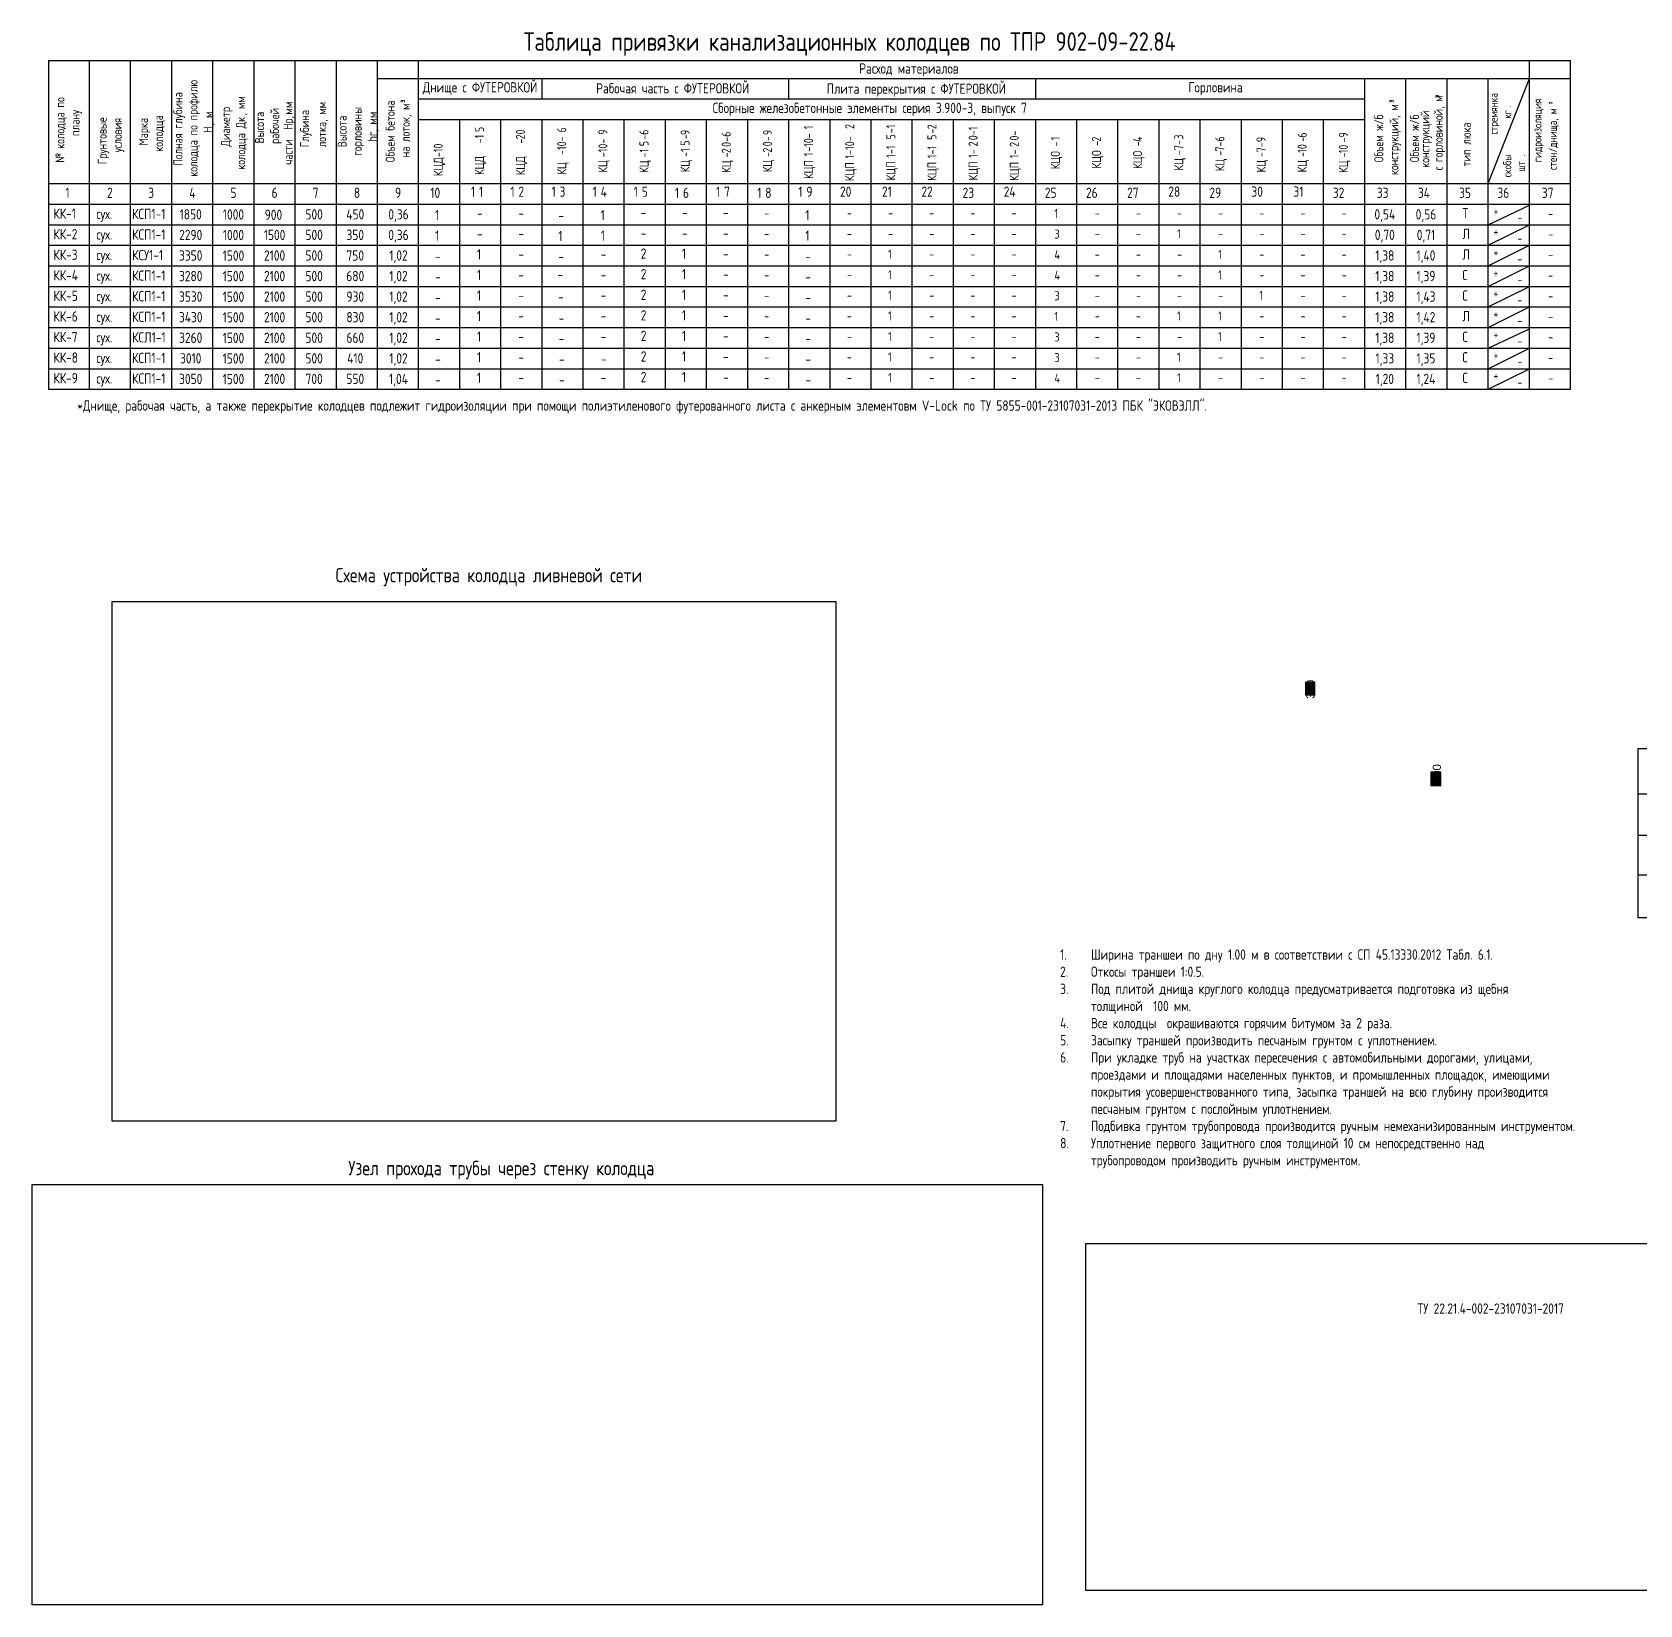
# Model space of a CAD drawing. Header units: millimetres. Extents: x 42571988 to 44740435, y 22138004 to 23263817.
# Drawn here: x 43188538 to 43227618, y 23225590 to 23263817 of the extents above; entities that cross this region are included whole.
import ezdxf
from ezdxf.enums import TextEntityAlignment as Align

# ---------------------------------------------------------------- set-up
doc = ezdxf.new("R2010")
doc.units = ezdxf.units.MM
doc.layers.add('Вода', color=130, linetype='Continuous', lineweight=30)
doc.layers.add('Труба профиль', color=7, linetype='Continuous', lineweight=50)
doc.layers.add('ШРИФТЫ', color=7, linetype='Continuous')
doc.styles.add('GOST 2.304', font='GOST_0.TTF')
doc.styles.get("Standard").update_dxf_attribs({"font": 'arial.ttf'})
picture_1 = doc.add_image_def('image1.png', size_in_pixel=(997, 716))
picture_2 = doc.add_image_def('image2.png', size_in_pixel=(1392, 579))
picture_3 = doc.add_image_def('image3.png', size_in_pixel=(812, 478))

# ---------------------------------------------------------------- blocks, each defined once
blk = doc.blocks.new('*T49')
at = {"color": 0, "linetype": 'ByBlock', "lineweight": -2, "transparency": 16777216}
for p, q in [((0, 0), (17200, 0)), ((0, 0), (0, -4105)), ((17200, 0), (17200, -4105)), ((0, -1100), (17200, -1100)), ((1000, -1100), (1000, -4105)), ((9000, -1100), (9000, -4105)), ((11500, -1100), (11500, -4105)), ((14000, -1100), (14000, -4105)), ((0, -2101), (17200, -2101)), ((0, -3067), (17200, -3067)), ((0, -4105), (17200, -4105))]:
    blk.add_line(p, q, dxfattribs=at)
at = {"color": 0, "transparency": 16777216, "attachment_point": 5, "style": 'GOST 2.304'}
for s, insert, char_height, width in [('Ведомость объемов земляных работ (разработка)', (8600, -550), 350, 16900), ('№ п/п', (500, -1600), 250, 700), ('Наименование работы', (5000, -1600), 250, 7700), ('ед.изм', (10250, -1600), 250, 2200), ('Кол-во', (12750, -1600), 250, 2200), ('Примечание', (15600, -1600), 250, 2900), ('1', (500, -2584), 250, 700), ('Разработка грунта по трассе монтажа трубы DN 400 мм', (5000, -2584), 250, 7700), ('м.куб.', (10250, -2584), 250, 2200), ('2515', (12750, -2584), 250, 2200), ('2', (500, -3586), 250, 700), ('Разработка грунта для монтажа дождеприемных лотков и пескоуловителей', (5000, -3586), 250, 7700), ('м.куб.', (10250, -3586), 250, 2200), ('18', (12750, -3586), 250, 2200)]:
    blk.add_mtext(s, dxfattribs=dict(at, insert=insert, char_height=char_height, width=width))

msp = doc.modelspace()

# ---------------------------------------------------------------- hatches: boundary and pattern name
at = {"layer": 'Вода', "linetype": 'Continuous', "lineweight": 0, "ltscale": 0.5, "true_color": 0xffffff}
h = msp.add_hatch(color=7, dxfattribs=at)
h.dxf.hatch_style = 1
h.paths.add_polyline_path([(43219481.4, 23247691.4), (43219728.7, 23247691.4), (43219728.7, 23248030), (43219481.4, 23248030)])
h = msp.add_hatch(color=7, dxfattribs=at)
h.dxf.hatch_style = 1
h.paths.add_polyline_path([(43222535.5, 23245498.8), (43222782.8, 23245498.8), (43222782.8, 23245837.5), (43222535.5, 23245837.5)])

# ---------------------------------------------------------------- linework, layer by layer
for p, q in [((43188931.9, 23263128.4), (43225931.9, 23263128.4)), ((43189931.9, 23255137.2), (43189931.9, 23263128.4)), ((43190931.9, 23255137.2), (43190931.9, 23263128.4)), ((43191931.9, 23255137.2), (43191931.9, 23263128.4)), ((43192931.9, 23255137.2), (43192931.9, 23263128.4)), ((43193931.9, 23255137.2), (43193931.9, 23263128.4)), ((43194931.9, 23255137.2), (43194931.9, 23263128.4)), ((43195931.9, 23255137.2), (43195931.9, 23263128.4)), ((43196931.9, 23255137.2), (43196931.9, 23263128.4)), ((43197931.9, 23255137.2), (43197931.9, 23263128.4)), ((43224931.9, 23255137.2), (43224931.9, 23263128.4)), ((43225931.9, 23255137.2), (43225931.9, 23263128.4)), ((43196931.9, 23262693.3), (43225931.9, 23262693.3)), ((43200931.9, 23262193.3), (43200931.9, 23262693.3)), ((43206931.9, 23262193.3), (43206931.9, 23262693.3)), ((43212931.9, 23262193.3), (43212931.9, 23262693.3)), ((43220931.9, 23255137.2), (43220931.9, 23262693.3)), ((43221931.9, 23255137.2), (43221931.9, 23262693.3)), ((43222931.9, 23255137.2), (43222931.9, 23262693.3)), ((43223931.9, 23255137.2), (43223931.9, 23262693.3)), ((43224931.9, 23255137.2), (43224931.9, 23262693.3)), ((43197931.9, 23262193.3), (43220931.9, 23262193.3)), ((43189931.9, 23255137.2), (43189931.9, 23262128.4)), ((43190931.9, 23255137.2), (43190931.9, 23262128.4)), ((43191931.9, 23255137.2), (43191931.9, 23262128.4)), ((43192931.9, 23255137.2), (43192931.9, 23262128.4)), ((43193931.9, 23255137.2), (43193931.9, 23262128.4)), ((43195931.9, 23255137.2), (43195931.9, 23262128.4)), ((43196931.9, 23255137.2), (43196931.9, 23262128.4)), ((43197931.9, 23255137.2), (43197931.9, 23262128.4)), ((43197931.9, 23261693.3), (43220931.9, 23261693.3)), ((43198931.9, 23255137.2), (43198931.9, 23261693.3)), ((43199931.9, 23255137.2), (43199931.9, 23261693.3)), ((43200931.9, 23255137.2), (43200931.9, 23261693.3)), ((43201931.9, 23255137.2), (43201931.9, 23261693.3)), ((43202931.9, 23255137.2), (43202931.9, 23261693.3)), ((43203931.9, 23255137.2), (43203931.9, 23261693.3)), ((43204931.9, 23255137.2), (43204931.9, 23261693.3)), ((43205931.9, 23255137.2), (43205931.9, 23261693.3)), ((43206931.9, 23255137.2), (43206931.9, 23261693.3)), ((43207931.9, 23255137.2), (43207931.9, 23261693.3)), ((43208931.9, 23255137.2), (43208931.9, 23261693.3)), ((43209931.9, 23255137.2), (43209931.9, 23261693.3)), ((43210931.9, 23255137.2), (43210931.9, 23261693.3)), ((43211931.9, 23255137.2), (43211931.9, 23261693.3)), ((43212931.9, 23255137.2), (43212931.9, 23261693.3)), ((43213931.9, 23255137.2), (43213931.9, 23261693.3)), ((43214931.9, 23255137.2), (43214931.9, 23261693.3)), ((43215931.9, 23255137.2), (43215931.9, 23261693.3)), ((43216931.9, 23255137.2), (43216931.9, 23261693.3)), ((43217931.9, 23255137.2), (43217931.9, 23261693.3)), ((43218931.9, 23255137.2), (43218931.9, 23261693.3)), ((43219931.9, 23255137.2), (43219931.9, 23261693.3)), ((43223931.9, 23255137.2), (43223931.9, 23261693.3)), ((43224931.9, 23255137.2), (43224931.9, 23261693.3)), ((43225931.9, 23255137.2), (43225931.9, 23261693.3)), ((43222931.9, 23255137.2), (43222931.9, 23261193.3)), ((43198931.9, 23255137.2), (43198931.9, 23260693.3)), ((43199931.9, 23255137.2), (43199931.9, 23260693.3)), ((43200931.9, 23255137.2), (43200931.9, 23260693.3)), ((43201931.9, 23255137.2), (43201931.9, 23260693.3)), ((43202931.9, 23255137.2), (43202931.9, 23260693.3)), ((43203931.9, 23255137.2), (43203931.9, 23260693.3)), ((43204931.9, 23255137.2), (43204931.9, 23260693.3)), ((43205931.9, 23255137.2), (43205931.9, 23260693.3)), ((43206931.9, 23255137.2), (43206931.9, 23260693.3)), ((43207931.9, 23255137.2), (43207931.9, 23260693.3)), ((43208931.9, 23255137.2), (43208931.9, 23260693.3)), ((43209931.9, 23255137.2), (43209931.9, 23260693.3)), ((43210931.9, 23255137.2), (43210931.9, 23260693.3)), ((43211931.9, 23255137.2), (43211931.9, 23260693.3)), ((43212931.9, 23255137.2), (43212931.9, 23260693.3)), ((43213931.9, 23255137.2), (43213931.9, 23260693.3)), ((43214931.9, 23255137.2), (43214931.9, 23260693.3)), ((43215931.9, 23255137.2), (43215931.9, 23260693.3)), ((43216931.9, 23255137.2), (43216931.9, 23260693.3)), ((43217931.9, 23255137.2), (43217931.9, 23260693.3)), ((43218931.9, 23255137.2), (43218931.9, 23260693.3)), ((43219931.9, 23255137.2), (43219931.9, 23260693.3)), ((43188931.9, 23260137.2), (43225931.9, 23260137.2)), ((43188931.9, 23259637.2), (43225931.9, 23259637.2)), ((43223931.9, 23259137.2), (43224931.9, 23259609.2)), ((43188931.9, 23259137.2), (43225931.9, 23259137.2)), ((43223931.9, 23258637.2), (43224931.9, 23259137.2)), ((43188931.9, 23258637.2), (43225931.9, 23258637.2)), ((43223931.9, 23258137.2), (43224931.9, 23258637.2)), ((43188931.9, 23258137.2), (43225931.9, 23258137.2)), ((43223931.9, 23257637.2), (43224931.9, 23258137.2)), ((43188931.9, 23257637.2), (43225931.9, 23257637.2)), ((43223931.9, 23257137.2), (43224931.9, 23257637.2)), ((43188931.9, 23257137.2), (43225931.9, 23257137.2)), ((43223931.9, 23256637.2), (43224931.9, 23257137.2)), ((43188931.9, 23256637.2), (43225931.9, 23256637.2)), ((43223931.9, 23256137.2), (43224931.9, 23256609.2)), ((43188931.9, 23256137.2), (43225931.9, 23256137.2)), ((43223931.9, 23255637.2), (43224931.9, 23256137.2)), ((43188931.9, 23255637.2), (43225931.9, 23255637.2)), ((43223931.9, 23255137.2), (43224931.9, 23255637.2)), ((43188931.9, 23255137.2), (43225931.9, 23255137.2))]:
    msp.add_line(p, q)
at = {"ltscale": 0.01}
for p, q in [((43188931.9, 23263128.4), (43188931.9, 23255137.2)), ((43223931.9, 23260137.2), (43224931.9, 23262693.3)), ((43188931.9, 23262128.4), (43188931.9, 23255137.2))]:
    msp.add_line(p, q, dxfattribs=at)
at = {"layer": 'Вода', "color": 7, "linetype": 'Continuous', "lineweight": 0, "ltscale": 0.5, "true_color": 0xffffff}
msp.add_lwpolyline([(43222535.5, 23245837.5), (43222782.8, 23245837.5), (43222782.8, 23245498.8), (43222535.5, 23245498.8)], close=True, dxfattribs=at)

# ---------------------------------------------------------------- block references
msp.add_blockref('*T49', (43227566, 23246402.1))

# ---------------------------------------------------------------- texts
at = {"linetype": 'ByBlock', "style": 'GOST 2.304'}
for s, height, p in [('Таблица привязки канализационных колодцев по ТПР 902-09-22.84', 450, (43200488.2, 23263364)), ('Расход материалов', 250, (43208641.7, 23262808.6)), ('Днище с ФУТЕРОВКОЙ', 250, (43198033.1, 23262351.2)), ('Рабочая часть с ФУТЕРОВКОЙ', 250, (43202247.5, 23262326.4)), ('Плита перекрытия с ФУТЕРОВКОЙ', 250, (43207851.1, 23262318.2)), ('Горловина', 250, (43216642.5, 23262351.2)), ('Сборные железобетонные элементы серия 3.900-3, выпуск 7  ', 250, (43205079.3, 23261851.2)), ('*Днище, рабочая часть, а также перекрытие колодцев подлежит гидроизоляции при помощи полиэтиленового футерованного листа с анкерным элементовм V-Lock по ТУ 5855-001-23107031-2013 ПБК "ЭКОВЭЛЛ".', 250, (43189635, 23254615.6)), ('Схема устройства колодца ливневой сети', 350, (43195914.5, 23250444.9)), ('Узел прохода трубы через стенку колодца', 350, (43196223.9, 23236031.8))]:
    msp.add_text(s, height=height, dxfattribs=at).set_placement(p)
for s, height, p in [('колодца по профилю', 220, (43192558.7, 23260304.2)), ('колодца по', 220, (43189323.2, 23260981.8)), ('Полная глубина', 220, (43192192.1, 23260572.9)), ('мм', 220, (43193717.4, 23261946.9)), ('Объем бетона ', 220, (43197350.8, 23260655.1)), ('³', 220, (43197717.4, 23262099.5)), ('³', 220, (43221748.8, 23262099.5)), ('с горловиной, м', 220, (43222826.7, 23260458.3)), ('³', 220, (43222856.9, 23262214.3)), ('стремянка', 200, (43224161, 23261328.4)), ('гидроизоляция', 200, (43225229.1, 23260653.6)), ('плану', 220, (43189689.8, 23261292.7)), ('колодца', 220, (43191717.4, 23260910.1)), ('м', 220, (43192925.4, 23261731.9)), ('Диаметр', 220, (43193350.8, 23261034.2)), ('колодца Дк', 220, (43193717.4, 23260473.8)), (', ', 220, (43193717.4, 23261793.9)), ('Высота', 220, (43194175.5, 23261113.9)), ('рабочей', 220, (43194542.2, 23261099.9)), ('мм', 220, (43194868.9, 23261813.8)), (',', 220, (43194868.9, 23261719.5)), ('Глубина', 220, (43195271, 23261018.6)), ('лотка, мм', 220, (43195685.2, 23261018.6)), ('Высота', 220, (43196182.1, 23261018.6)), ('горловины', 220, (43196548.7, 23260811.1)), (' hr, мм', 220, (43196915.4, 23261046.9)), ('на лоток, м', 220, (43197717.4, 23260772.5)), ('Объем ж/б ', 220, (43221382.2, 23260655.1)), ('конструкций, м', 220, (43221748.8, 23260343.5)), ('Объем ж/б ', 220, (43222251.8, 23260655.1)), ('конструкций', 220, (43222502.9, 23260522)), ('кг', 200, (43224494.4, 23261710.8)), ('.', 200, (43224494.4, 23261977.6)), ('стен/днища, м', 200, (43225600.5, 23260468)), ('²', 200, (43225600.5, 23262059.1)), ('Грунтовые', 220, (43190350.8, 23260608)), ('условия', 220, (43190717.4, 23260894.9)), ('Марка', 220, (43191350.8, 23261060.9)), ('Н', 220, (43192925.4, 23261369.2)), (', ', 220, (43192925.4, 23261549.6)), ('части  Нр', 220, (43194868.9, 23260595.2)), ('9', 220, (43202520.6, 23261322.7)), ('-6', 220, (43203520.6, 23261199.4)), ('9', 220, (43204520.6, 23261314.2)), ('0-6', 220, (43205520.6, 23261028.5)), ('9', 220, (43206520.6, 23261314.2)), ('1', 220, (43207520.6, 23261455.1)), ('2', 220, (43208520.6, 23261463.6)), ('-1', 220, (43209520.6, 23261361.5)), ('2', 220, (43210520.6, 23261455.1)), ('-', 220, (43210520.6, 23261352.7)), ('0-1', 220, (43211520.6, 23261190.6)), ('0-', 220, (43212520.6, 23261181.8)), ('6', 220, (43219519.7, 23261251.2)), ('-9', 220, (43220520.6, 23261136.1)), ('тип люка', 220, (43223508.7, 23260548.6)), ('-10-', 220, (43202520.6, 23260776.1)), ('5', 220, (43203520.6, 23261045.4)), ('5', 220, (43204520.6, 23261057.9)), ('-1', 220, (43204520.6, 23260784.6)), ('-', 220, (43204520.6, 23261211.9)), ('2', 220, (43205520.6, 23260874.5)), ('0-', 220, (43206520.6, 23261040.9)), ('2', 220, (43206520.6, 23260886.9)), ('-10-', 220, (43207520.6, 23260908.5)), ('1-10-', 220, (43208520.6, 23260746.1)), ('5', 220, (43209520.6, 23261207.5)), ('1-1', 220, (43209520.6, 23260763.3)), ('5', 220, (43210520.6, 23261198.7)), ('1-1', 220, (43210520.6, 23260754.5)), ('2', 220, (43211520.6, 23261036.6)), ('1-', 220, (43211520.6, 23260763.3)), ('2', 220, (43212520.6, 23261027.8)), ('1', 220, (43213520.6, 23261190.6)), ('-', 220, (43213520.6, 23261036.6)), ('2', 220, (43214519.7, 23261156)), ('-', 220, (43214519.7, 23261053.6)), ('4', 220, (43215519.7, 23261145)), ('-', 220, (43215519.7, 23261042.6)), ('3', 220, (43216519.7, 23261204.6)), ('-7-', 220, (43216519.7, 23260829)), ('7-6', 220, (43217519.7, 23260914)), ('7-9', 220, (43218519.7, 23260896.5)), ('10', 220, (43219519.7, 23260884.8)), ('-', 220, (43219519.7, 23261148.8)), ('10', 220, (43220520.6, 23260872.1)), ('№', 220, (43189323.2, 23260644.1)), ('КЦ', 220, (43202520.6, 23260402.1)), ('-1', 220, (43203520.6, 23260772.2)), ('КЦ', 220, (43203520.6, 23260398.2)), ('КЦ', 220, (43204520.6, 23260410.6)), ('КЦ', 220, (43205520.6, 23260398.2)), ('-', 220, (43205520.6, 23260772.2)), ('КЦ', 220, (43206520.6, 23260410.6)), ('-', 220, (43206520.6, 23260784.6)), ('КЦП', 220, (43207520.6, 23260248.5)), ('1', 220, (43207520.6, 23260798.5)), ('КЦП', 220, (43208520.6, 23260196.1)), ('КЦП', 220, (43209520.6, 23260213.3)), ('КЦП', 220, (43210520.6, 23260204.5)), ('КЦП', 220, (43211520.6, 23260213.3)), ('КЦП', 220, (43212520.6, 23260204.5)), ('1-', 220, (43212520.6, 23260754.5)), ('КЦО', 220, (43213520.6, 23260486.6)), ('КЦО', 220, (43214519.7, 23260503.6)), ('КЦО', 220, (43215519.7, 23260492.6)), ('КЦ', 220, (43216519.7, 23260455)), ('КЦ', 220, (43217519.7, 23260437.6)), ('-', 220, (43217519.7, 23260811.6)), ('КЦ', 220, (43218519.7, 23260408.5)), ('-', 220, (43218519.7, 23260782.5)), ('КЦ', 220, (43219519.7, 23260408.5)), ('-', 220, (43219519.7, 23260782.5)), ('КЦ', 220, (43220520.6, 23260395.8)), ('-', 220, (43220520.6, 23260769.8)), ('скобы', 200, (43224494.3, 23260290.7)), ('шт', 200, (43224827.6, 23260430.7)), ('.', 200, (43224827.6, 23260790.7))]:
    msp.add_text(s, height=height, rotation=90, dxfattribs=at).set_placement(p)
at = {"style": 'GOST 2.304'}
for s, p in [('5', (43199520.6, 23261387.7)), ('20', (43200519.7, 23261210.6)), ('6', (43201520.6, 23261377.7)), ('КЦД-10', (43198518.5, 23260316.1)), ('-1', (43199520.6, 23261114.4)), ('-', (43200519.7, 23261108.2)), ('-10-', (43201520.6, 23260831.1)), ('КЦД', (43199520.6, 23260344.4)), ('КЦД', (43200519.7, 23260338.2)), ('КЦ', (43201520.6, 23260354.5))]:
    msp.add_text(s, height=220, rotation=90, dxfattribs=at).set_placement(p)
for s, height, p in [('1', 250, (43189347.2, 23259787.3)), ('2', 250, (43190358.5, 23259787.3)), ('3', 250, (43191358.5, 23259787.3)), ('4', 250, (43192358.5, 23259787.3)), ('5', 250, (43193358.5, 23259787.3)), ('6', 250, (43194358.5, 23259787.3)), ('7', 250, (43195358.5, 23259787.3)), ('8', 250, (43196358.5, 23259787.3)), ('9', 250, (43197358.5, 23259787.3)), ('10', 250, (43198217.3, 23259787.3)), ('1', 250, (43199205.3, 23259814.3)), ('1', 250, (43199399.6, 23259814.3)), ('1', 250, (43200163.7, 23259814.3)), ('2', 250, (43200357.9, 23259814.3)), ('1', 250, (43201163.7, 23259814.3)), ('3', 250, (43201357.9, 23259814.3)), ('1', 250, (43202163.7, 23259814.3)), ('4', 250, (43202357.9, 23259814.3)), ('1', 250, (43203163.7, 23259814.3)), ('5', 250, (43203357.9, 23259814.3)), ('1', 250, (43204163.7, 23259786.3)), ('6', 250, (43204357.9, 23259786.3)), ('1', 250, (43205163.7, 23259814.3)), ('7', 250, (43205357.9, 23259814.3)), ('1', 250, (43206163.7, 23259786.3)), ('8', 250, (43206357.9, 23259786.3)), ('1', 250, (43207163.7, 23259814.3)), ('9', 250, (43207357.9, 23259814.3)), ('20', 250, (43208175.6, 23259815.3)), ('21', 250, (43209196.5, 23259815.3)), ('22', 250, (43210154.8, 23259815.3)), ('23', 250, (43211154.8, 23259787.3)), ('24', 250, (43212154.8, 23259815.3)), ('25', 250, (43213154.8, 23259787.3)), ('26', 250, (43214154.8, 23259787.3)), ('27', 250, (43215154.8, 23259787.3)), ('28', 250, (43216154.8, 23259815.3)), ('29', 250, (43217154.8, 23259787.3)), ('30', 250, (43218175.6, 23259815.3)), ('31', 250, (43219196.5, 23259815.3)), ('32', 250, (43220154.8, 23259787.3)), ('33', 250, (43221224.5, 23259787.3)), ('34', 250, (43222224.5, 23259787.3)), ('35', 250, (43223224.5, 23259787.3)), ('36', 250, (43224154.8, 23259787.3)), ('37', 250, (43225236.5, 23259787.3)), ('КК-1', 250, (43189054, 23259281.9)), ('сух.', 250, (43190098.5, 23259274.2)), ('КСП1-1', 250, (43190969.3, 23259273.3)), ('1', 250, (43198333.4, 23259244.6)), ('-', 250, (43199350.9, 23259290.4)), ('-', 250, (43200354.3, 23259296.6)), ('1', 250, (43202356.3, 23259242.5)), ('-', 250, (43203332.1, 23259309)), ('-', 250, (43204332.1, 23259309)), ('-', 250, (43205332.1, 23259309)), ('-', 220, (43206332.1, 23259309)), ('1', 250, (43207333.4, 23259244.6)), ('-', 220, (43208344, 23259311.5)), ('-', 220, (43209344, 23259311.5)), ('-', 220, (43210344, 23259311.5)), ('-', 220, (43211344, 23259311.5)), ('-', 220, (43212344, 23259311.5)), ('1', 220, (43213388.7, 23259298.3)), ('-', 220, (43214369, 23259308.7)), ('-', 220, (43215369, 23259308.7)), ('-', 220, (43216369, 23259308.7)), ('-', 220, (43217369, 23259308.7)), ('-', 220, (43218369, 23259308.7)), ('-', 220, (43219369, 23259308.7)), ('-', 220, (43220369, 23259308.7)), ('Т', 250, (43223304.2, 23259288.2)), ('+', 220, (43224057.3, 23259359.2)), ('-', 220, (43225388.7, 23259298.3)), ('КК-2', 250, (43189054, 23258781.9)), ('КСП1-1', 250, (43190969.3, 23258773.3)), ('-', 250, (43201329.4, 23259238)), ('3', 220, (43213388.7, 23258798.3)), ('1', 220, (43216369, 23258808.7)), ('Л', 250, (43223304.2, 23258788.2)), ('-', 220, (43224640.4, 23259197)), ('сух.', 250, (43190098.5, 23258774.2)), ('1', 250, (43198333.4, 23258744.6)), ('-', 250, (43199350.9, 23258790.4)), ('-', 250, (43200354.3, 23258796.6)), ('1', 250, (43201329.4, 23258738)), ('1', 250, (43202361.8, 23258749)), ('-', 250, (43203332.1, 23258809)), ('-', 250, (43204332.1, 23258809)), ('-', 250, (43205332.1, 23258809)), ('-', 220, (43206332.1, 23258809)), ('1', 250, (43207333.4, 23258744.6)), ('-', 220, (43208344, 23258811.5)), ('-', 220, (43209344, 23258811.5)), ('-', 220, (43210344, 23258811.5)), ('-', 220, (43211344, 23258811.5)), ('-', 220, (43212344, 23258811.5)), ('-', 220, (43214369, 23258808.7)), ('-', 220, (43215369, 23258808.7)), ('-', 220, (43217369, 23258808.7)), ('-', 220, (43218369, 23258808.7)), ('-', 220, (43219369, 23258808.7)), ('-', 220, (43220369, 23258808.7)), ('+', 220, (43224057.3, 23258859.2)), ('-', 220, (43224640.4, 23258697)), ('-', 220, (43225388.7, 23258798.3)), ('КК-3', 250, (43189054, 23258281.9)), ('сух.', 250, (43190098.5, 23258274.2)), ('КСУ1-1', 250, (43190969.3, 23258273.3)), ('-', 250, (43198333.4, 23258244.6)), ('1', 250, (43199350.9, 23258290.4)), ('-', 250, (43200354.3, 23258296.6)), ('-', 250, (43201329.4, 23258238)), ('-', 250, (43202356.3, 23258298.3)), ('2', 250, (43203332.1, 23258309)), ('1', 250, (43204332.1, 23258309)), ('-', 250, (43205332.1, 23258309)), ('-', 220, (43206332.1, 23258309)), ('-', 250, (43207333.4, 23258244.6)), ('-', 220, (43208344, 23258311.5)), ('1', 220, (43209344, 23258311.5)), ('-', 220, (43210344, 23258311.5)), ('-', 220, (43211344, 23258311.5)), ('-', 220, (43212344, 23258311.5)), ('4', 220, (43213388.7, 23258298.3)), ('-', 220, (43214369, 23258308.7)), ('-', 220, (43215369, 23258308.7)), ('-', 220, (43216369, 23258308.7)), ('1', 220, (43217369, 23258308.7)), ('-', 220, (43218369, 23258308.7)), ('-', 220, (43219369, 23258308.7)), ('-', 220, (43220369, 23258308.7)), ('Л', 250, (43223304.2, 23258288.2)), ('+', 220, (43224057.3, 23258359.2)), ('-', 220, (43224640.4, 23258197)), ('-', 220, (43225388.7, 23258298.3)), ('1', 250, (43199350.9, 23257790.4)), ('-', 250, (43200354.3, 23257796.6)), ('-', 250, (43201307.7, 23257801.1)), ('-', 250, (43202356.3, 23257798.3)), ('2', 250, (43203332.1, 23257809)), ('1', 250, (43204332.1, 23257809)), ('-', 250, (43205332.1, 23257809)), ('-', 220, (43206332.1, 23257809)), ('-', 250, (43207333.4, 23257744.6)), ('-', 220, (43208344, 23257811.5)), ('1', 220, (43209344, 23257811.5)), ('-', 220, (43210344, 23257811.5)), ('-', 220, (43211344, 23257811.5)), ('-', 220, (43212344, 23257811.5)), ('4', 220, (43213388.7, 23257798.3)), ('-', 220, (43214369, 23257808.7)), ('-', 220, (43215369, 23257808.7)), ('-', 220, (43216369, 23257808.7)), ('1', 220, (43217369, 23257808.7)), ('-', 220, (43218369, 23257808.7)), ('-', 220, (43219369, 23257808.7)), ('-', 220, (43220369, 23257808.7)), ('С', 250, (43223304.2, 23257788.2)), ('+', 220, (43224057.3, 23257859.2)), ('-', 220, (43225388.7, 23257798.3)), ('1', 250, (43199350.9, 23257290.4)), ('2', 250, (43203332.1, 23257309)), ('1', 250, (43204332.1, 23257309)), ('1', 220, (43209344, 23257311.5)), ('3', 220, (43213388.7, 23257298.3)), ('1', 220, (43218369, 23257308.7)), ('С', 250, (43223304.2, 23257288.2)), ('+', 220, (43224057.3, 23257359.2)), ('-', 220, (43224640.4, 23257697)), ('-', 250, (43200354.3, 23257296.6)), ('-', 250, (43201322.8, 23257257.7)), ('-', 250, (43202356.3, 23257298.3)), ('2', 250, (43203332.1, 23256809)), ('1', 250, (43204332.1, 23256809)), ('-', 250, (43205332.1, 23257309)), ('-', 220, (43206332.1, 23257309)), ('-', 250, (43207333.4, 23257244.6)), ('-', 220, (43208344, 23257311.5)), ('-', 220, (43210344, 23257311.5)), ('-', 220, (43211344, 23257311.5)), ('-', 220, (43212344, 23257311.5)), ('-', 220, (43214369, 23257308.7)), ('-', 220, (43215369, 23257308.7)), ('-', 220, (43216369, 23257308.7)), ('-', 220, (43217369, 23257308.7)), ('-', 220, (43219369, 23257308.7)), ('-', 220, (43220369, 23257308.7)), ('-', 220, (43224640.4, 23257197)), ('-', 220, (43225388.7, 23257298.3)), ('КК-6', 250, (43189054, 23256781.9)), ('сух.', 250, (43190098.5, 23256774.2)), ('КСП1-1', 250, (43190969.3, 23256773.3)), ('-', 250, (43198333.4, 23256744.6)), ('1', 250, (43199350.9, 23256790.4)), ('-', 250, (43200354.3, 23256796.6)), ('-', 250, (43201338.2, 23256744.6)), ('-', 250, (43202356.3, 23256798.3)), ('-', 250, (43205332.1, 23256809)), ('-', 220, (43206332.1, 23256809)), ('-', 250, (43207333.4, 23256744.6)), ('-', 220, (43208344, 23256811.5)), ('1', 220, (43209344, 23256811.5)), ('-', 220, (43210344, 23256811.5)), ('-', 220, (43211344, 23256811.5)), ('-', 220, (43212344, 23256811.5)), ('1', 220, (43213388.7, 23256798.3)), ('-', 220, (43214369, 23256808.7)), ('-', 220, (43215369, 23256808.7)), ('1', 220, (43216369, 23256808.7)), ('1', 220, (43217369, 23256808.7)), ('-', 220, (43218369, 23256808.7)), ('-', 220, (43219369, 23256808.7)), ('-', 220, (43220369, 23256808.7)), ('Л', 250, (43223304.2, 23256788.2)), ('+', 220, (43224057.3, 23256859.2)), ('-', 220, (43224640.4, 23256697)), ('-', 220, (43225388.7, 23256798.3)), ('КК-7', 250, (43189054, 23256281.9)), ('сух.', 250, (43190098.5, 23256274.2)), ('КСЛ1-1', 250, (43190969.3, 23256273.3)), ('-', 250, (43198333.4, 23256244.6)), ('1', 250, (43199350.9, 23256290.4)), ('-', 250, (43200354.3, 23256296.6)), ('-', 250, (43201338.2, 23256244.6)), ('-', 250, (43202356.3, 23256298.3)), ('2', 250, (43203332.1, 23256309)), ('1', 250, (43204332.1, 23256309)), ('-', 250, (43205332.1, 23256309)), ('-', 220, (43206332.1, 23256309)), ('-', 250, (43207333.4, 23256244.6)), ('-', 220, (43208344, 23256311.5)), ('1', 220, (43209344, 23256311.5)), ('-', 220, (43210344, 23256311.5)), ('-', 220, (43211344, 23256311.5)), ('-', 220, (43212344, 23256311.5)), ('3', 220, (43213388.7, 23256298.3)), ('-', 220, (43214369, 23256308.7)), ('-', 220, (43215369, 23256308.7)), ('-', 220, (43216369, 23256308.7)), ('1', 220, (43217369, 23256308.7)), ('-', 220, (43218369, 23256308.7)), ('-', 220, (43219369, 23256308.7)), ('-', 220, (43220369, 23256308.7)), ('С', 250, (43223304.2, 23256288.2)), ('+', 220, (43224057.3, 23256359.2)), ('-', 220, (43224640.4, 23256197)), ('-', 220, (43225388.7, 23256298.3)), ('КК-8', 250, (43189054, 23255781.9)), ('сух.', 250, (43190098.5, 23255774.2)), ('КСП1-1', 250, (43190969.3, 23255773.3)), ('1', 250, (43199350.9, 23255790.4)), ('-', 250, (43200354.3, 23255796.6)), ('2', 250, (43203332.1, 23255809)), ('1', 250, (43204332.1, 23255809)), ('-', 250, (43205332.1, 23255809)), ('-', 220, (43206332.1, 23255809)), ('-', 220, (43208344, 23255811.5)), ('1', 220, (43209344, 23255811.5)), ('-', 220, (43210344, 23255811.5)), ('-', 220, (43211344, 23255811.5)), ('-', 220, (43212344, 23255811.5)), ('3', 220, (43213388.7, 23255798.3)), ('-', 220, (43214369, 23255808.7)), ('-', 220, (43215369, 23255808.7)), ('1', 220, (43216369, 23255808.7)), ('-', 220, (43217369, 23255808.7)), ('-', 220, (43218369, 23255808.7)), ('-', 220, (43219369, 23255808.7)), ('-', 220, (43220369, 23255808.7)), ('С', 250, (43223304.2, 23255788.2)), ('+', 220, (43224057.3, 23255859.2)), ('-', 220, (43225388.7, 23255798.3)), ('КК-9', 250, (43189054, 23255281.9)), ('КСП1-1', 250, (43190969.3, 23255273.3)), ('-', 250, (43198333.4, 23255744.6)), ('1', 250, (43199350.9, 23255290.4)), ('-', 250, (43201344.3, 23255744.6)), ('-', 250, (43202361.8, 23255749)), ('2', 250, (43203332.1, 23255309)), ('1', 250, (43204332.1, 23255309)), ('-', 250, (43207333.4, 23255744.6)), ('1', 220, (43209344, 23255311.5)), ('4', 220, (43213388.7, 23255298.3)), ('1', 220, (43216369, 23255308.7)), ('С', 250, (43223304.2, 23255288.2)), ('+', 220, (43224057.3, 23255359.2)), ('-', 220, (43224640.4, 23255697)), ('сух.', 250, (43190098.5, 23255274.2)), ('-', 250, (43198333.4, 23255244.6)), ('-', 250, (43200354.3, 23255296.6)), ('-', 250, (43201344.3, 23255244.6)), ('-', 250, (43202356.3, 23255298.3)), ('-', 250, (43205332.1, 23255309)), ('-', 220, (43206332.1, 23255309)), ('-', 250, (43207333.4, 23255244.6)), ('-', 220, (43208344, 23255311.5)), ('-', 220, (43210344, 23255311.5)), ('-', 220, (43211344, 23255311.5)), ('-', 220, (43212344, 23255311.5)), ('-', 220, (43214369, 23255308.7)), ('-', 220, (43215369, 23255308.7)), ('-', 220, (43217369, 23255308.7)), ('-', 220, (43218369, 23255308.7)), ('-', 220, (43219369, 23255308.7)), ('-', 220, (43220369, 23255308.7)), ('-', 220, (43224640.4, 23255197)), ('-', 220, (43225388.7, 23255298.3))]:
    msp.add_text(s, height=height, dxfattribs=at).set_placement(p)
for s, p in [('1850', (43192392, 23259513.3)), ('1000', (43193430.9, 23259510.4)), ('900', (43194402.5, 23259503.3)), ('500', (43195392, 23259513.3)), ('450', (43196392, 23259513.3)), ('0,36', (43197442.6, 23259513.3)), ('0,54', (43221418.3, 23259513.3)), ('0,56', (43222418.3, 23259513.3)), ('2290', (43192392, 23259013.3)), ('1000', (43193430.9, 23259010.4)), ('1500', (43194430.7, 23259013.3)), ('500', (43195392, 23259013.3)), ('350', (43196392, 23259013.3)), ('0,36', (43197442.6, 23259013.3)), ('0,70', (43221418.3, 23259013.3)), ('0,71', (43222418.3, 23259013.3)), ('3350', (43192392, 23258513.3)), ('1500', (43193430.9, 23258510.4)), ('2100', (43194430.7, 23258513.3)), ('500', (43195392, 23258513.3)), ('750', (43196392, 23258513.3)), ('1,02', (43197442.6, 23258513.3)), ('1,38', (43221418.3, 23258513.3)), ('1,40', (43222418.3, 23258513.3)), ('1,38', (43221418.3, 23258013.3)), ('1,39', (43222418.3, 23258013.3)), ('1,38', (43221418.3, 23257513.3)), ('1,43', (43222418.3, 23257513.3)), ('3430', (43192392, 23257013.3)), ('1500', (43193430.9, 23257010.4)), ('2100', (43194430.7, 23257013.3)), ('500', (43195392, 23257013.3)), ('830', (43196392, 23257013.3)), ('1,02', (43197442.6, 23257013.3)), ('1,38', (43221418.3, 23257013.3)), ('1,42', (43222418.3, 23257013.3)), ('3260', (43192392, 23256513.3)), ('1500', (43193430.9, 23256510.4)), ('2100', (43194430.7, 23256513.3)), ('500', (43195392, 23256513.3)), ('660', (43196392, 23256513.3)), ('1,02', (43197442.6, 23256513.3)), ('1,38', (43221418.3, 23256513.3)), ('1,39', (43222418.3, 23256513.3)), ('3010', (43192392, 23256013.3)), ('1500', (43193430.9, 23256010.4)), ('2100', (43194430.7, 23256013.3)), ('500', (43195392, 23256013.3)), ('410', (43196392, 23256013.3)), ('1,02', (43197442.6, 23256013.3)), ('1,33', (43221418.3, 23256013.3)), ('1,35', (43222418.3, 23256013.3)), ('3050', (43192392, 23255513.3)), ('1500', (43193430.9, 23255510.4)), ('2100', (43194430.7, 23255513.3)), ('700', (43195392, 23255513.3)), ('550', (43196392, 23255513.3)), ('1,04', (43197442.6, 23255513.3)), ('1,20', (43221418.3, 23255513.3)), ('1,24', (43222418.3, 23255513.3))]:
    msp.add_text(s, height=250, dxfattribs=at).set_placement(p, align=Align.TOP_CENTER)
at = {"color": 0, "style": 'GOST 2.304'}
for s, p in [('КК-4', (43189054, 23257781.9)), ('сух.', (43190098.5, 23257774.2)), ('КСП1-1', (43190969.3, 23257773.3)), ('-', (43198333.4, 23257744.6)), ('КК-5', (43189054, 23257281.9)), ('сух.', (43190098.5, 23257274.2)), ('КСП1-1', (43190969.3, 23257273.3)), ('-', (43198333.4, 23257244.6))]:
    msp.add_text(s, height=250, dxfattribs=at).set_placement(p)
for s, p in [('3280', (43192392, 23258013.3)), ('1500', (43193430.9, 23258010.4)), ('2100', (43194430.7, 23258013.3)), ('500', (43195392, 23258013.3)), ('680', (43196392, 23258013.3)), ('1,02', (43197442.6, 23258013.3)), ('3530', (43192392, 23257513.3)), ('1500', (43193430.9, 23257510.4)), ('2100', (43194430.7, 23257513.3)), ('500', (43195392, 23257513.3)), ('930', (43196392, 23257513.3)), ('1,02', (43197442.6, 23257513.3))]:
    msp.add_text(s, height=250, dxfattribs=at).set_placement(p, align=Align.TOP_CENTER)
at = {"layer": 'ШРИФТЫ', "lineweight": 30, "ltscale": 100, "char_height": 200, "attachment_point": 1, "rotation": 90}
for s, insert in [('300', (43219511.4, 23247609.4)), ('100', (43222582.8, 23245559.4))]:
    msp.add_mtext_dynamic_manual_height_columns(s, width=5.713, gutter_width=1250, heights=[0], dxfattribs=dict(at, insert=insert))
at = {"layer": 'ШРИФТЫ', "lineweight": 30, "ltscale": 100, "insert": (43213526.5, 23241521.5), "char_height": 250, "attachment_point": 1, "style": 'GOST 2.304'}
msp.add_mtext_dynamic_manual_height_columns('\\pi-750,l750,t750;1.^IШирина траншеи по дну 1.00 м {\\C0;в соответствии с СП 45.13330.2012 Табл. 6.1.\\P2.^IОткосы траншеи 1:0.5.\\P}3.^IПод плитой днища круглого колодца предусматривается подготовка из щебня толщиной  100 мм.\\P4.^IВсе колодцы  окрашиваются горячим битумом за 2 раза.\\P5.^IЗасыпку траншей производить песчаным грунтом с уплотнением.\\P6.^IПри укладке труб на участках пересечения с автомобильными дорогами, улицами, проездами и площадями населенных пунктов, и промышленных площадок, имеющими покрытия усовершенствованного типа, засыпка траншей на всю глубину производится песчаным грунтом с послойным уплотнением.\\P7.^IПодбивка грунтом трубопровода производится ручным немеханизированным инструментом.\\P8.^IУплотнение первого защитного слоя толщиной 10 см непосредственно над трубопроводом производить ручным инструментом.', width=12025.494, gutter_width=1250, heights=[8352.1], dxfattribs=at)

# ---------------------------------------------------------------- pictures from other files: only their frames are drawn
image = msp.add_image(picture_1, insert=(43190483.3, 23237346), size_in_units=(17588.4, 12631.2))
image.dxf.flags = 7
image = msp.add_image(picture_2, insert=(43188537.6, 23225589.8), size_in_units=(24556.8, 10214.3))
image.dxf.flags = 7
image = msp.add_image(picture_3, insert=(43214152.9, 23225938.3), size_in_units=(14324.8, 8432.6))
image.dxf.flags = 7

# ---------------------------------------------------------------- next in the draw order: wipeouts: each hides what was drawn before it
msp.add_wipeout([(43222069.1, 23232992.3), (43227616.2, 23232982.7), (43227387, 23232553.3), (43222069.1, 23232582)]).dxf.layer = 'Труба профиль'

# ---------------------------------------------------------------- next in the draw order: wipeouts: each hides what was drawn before it
msp.add_wipeout([(43222192.7, 23233003.1), (43226225.2, 23232967.2), (43226231.2, 23232619.9), (43222138.8, 23232607.9)]).dxf.layer = 'Труба профиль'

# ---------------------------------------------------------------- next in the draw order: texts
at = {"linetype": 'ByBlock', "style": 'GOST 2.304'}
msp.add_text('ТУ 22.21.4-002-23107031-2017', height=250, dxfattribs=at).set_placement((43222211.2, 23232666.5))

doc.saveas('drawing.dxf')
